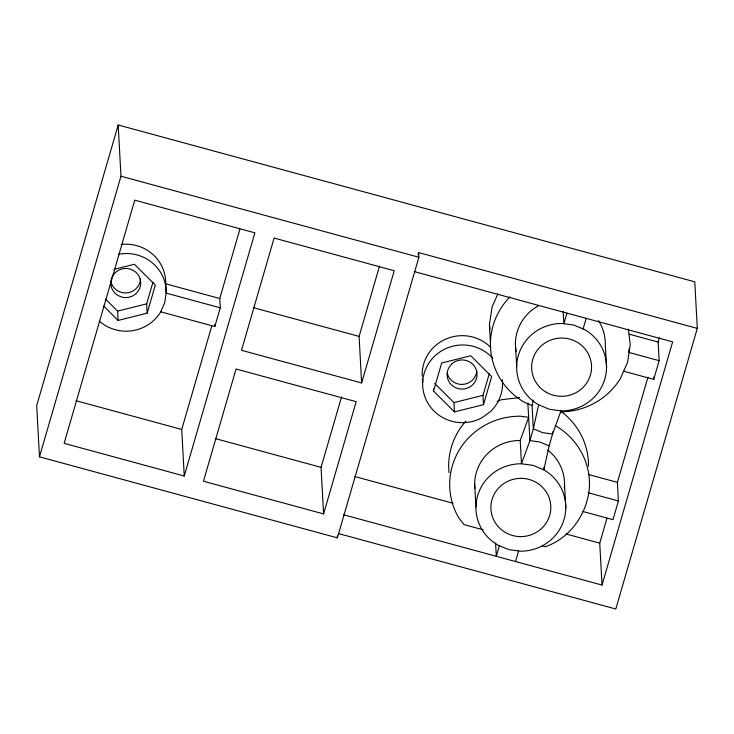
<?xml version="1.0" encoding="UTF-8"?>
<svg xmlns="http://www.w3.org/2000/svg" width="734" height="734" viewBox="0 0 734 734"><rect width="100%" height="100%" fill="white"/><g stroke="black" fill="none" stroke-linecap="round" stroke-linejoin="round"><path stroke-width="1.1" d="M160.709 311.812L214.833 326.529L220.264 307.821L166.141 293.105L165.691 283.452A39.948 38.847 -3.1 0 0 121.082 244.468M490.45 343.173L489.44 324.547L492.074 306.977L497.826 293.949M543.738 467.65L543.857 469.87A44.939 43.701 -3.1 0 1 564.107 519.241A44.939 43.701 -3.1 0 1 520.241 551.179L508.634 549.573L497.863 545.096A44.939 43.701 -3.1 0 1 477.614 495.716A44.939 43.701 -3.1 0 1 521.479 463.778L529.911 440.62L533.343 428.803L532.077 405.526L533.279 400.067M538.609 404.792L533.343 428.803L542.591 432.647L552.564 434.033L560.996 410.875A44.939 43.701 -3.1 0 0 604.853 378.937A44.939 43.701 -3.1 0 0 584.613 329.566L573.832 325.079L562.226 323.474A44.939 43.701 -3.1 0 0 518.369 355.412A44.939 43.701 -3.1 0 0 538.609 404.792L549.381 409.269L560.996 410.875M552.436 431.812L552.564 434.033L549.124 445.85L543.857 469.87L533.086 465.384L521.479 463.778L520.213 440.501L528.645 417.343L520.562 416.215A69.913 67.978 -3.1 0 0 458.585 517.562L463.98 524.581L483.266 529.829M697.3 328.392L694.777 281.828L118.202 125L36.7 405.608L39.471 456.832L337.374 537.857L418.875 257.249L418.619 252.588L697.3 328.392L615.798 609L338.227 533.499M39.471 456.832L120.972 176.224L118.202 125M103.622 306.005L118.101 320.428L147.158 313.179L146.653 303.867L152.929 282.269M147.158 313.179L155.314 285.104L134.414 264.268L113.963 269.36M184.243 476.017L254.882 232.825L134.762 200.153L64.124 443.345L184.243 476.017L181.729 429.463L211.768 326.024M220.264 307.821L219.76 298.509L239.89 229.182M323.584 513.919L356.183 401.672L236.064 369.009L203.465 481.247L323.584 513.919L321.07 467.356L341.521 396.929M361.623 382.964L394.222 270.727L274.103 238.055L241.495 350.301L361.623 382.964L359.1 336.411L379.551 265.983M417.976 254.79L418.619 252.588M433.528 391.066L441.684 362.991L470.751 355.742L491.652 376.579L483.495 404.663L454.438 411.902L433.528 391.066L433.418 389.002M483.495 404.663L483 395.351L489.266 373.744M499.386 545.729L496.312 556.308L495.588 543.004M566.942 313.115L563.868 323.703L563.207 311.51M515.525 561.538L518.599 550.95M583.09 328.933L586.163 318.345M343.659 514.791L602.018 585.062L599.742 543.16L606.954 518.332M582.888 511.506L612.982 519.69L618.413 500.983L617.404 482.357L647.948 377.193M623.634 371.202L653.728 379.386L659.16 360.678L658.15 342.053L659.407 337.741M602.018 585.062L672.647 341.87L414.297 271.598M497.184 401.379L501.423 399.727L519.553 397.599M105.531 299.096L117.596 311.115L146.653 303.867M434.629 383.359L453.933 402.599L483 395.351M120.972 176.224L418.875 257.249M629.13 334.163L658.15 342.053M659.16 360.678L629.066 352.494L628.891 349.21M165.636 283.792L219.76 298.509M253.303 307.638L359.1 336.411M588.384 474.467L617.404 482.357M588.319 492.798L618.413 500.983M75.932 400.681L181.729 429.463M215.273 438.583L321.07 467.356M354.65 476.494L453.025 503.249M566.061 533.994L599.742 543.16M542.114 545.83L545.334 546.711C571.061 537.903 588.622 511.818 589.494 484.926A69.913 67.978 -3.1 0 0 555.381 425.692M532.077 405.526L524.571 402.406A69.913 67.978 -3.1 0 1 510.002 296.885M549.124 445.85L539.875 442.006L529.911 440.62L527.874 403.104M628.377 329.208L630.249 344.622L627.616 362.192L620.404 378.515A69.913 67.978 -3.1 0 1 560.519 411.875M489.44 324.547L489.973 328.951M653.609 377.193L653.728 379.386M606.541 367.642L605.284 344.365A44.939 43.701 -3.1 0 0 598.485 320.675M564.529 484.669L565.795 507.946M515.415 343.429L516.672 366.706M474.669 483.734L475.926 507.011M453.933 402.599L454.438 411.902M337.273 535.994L337.374 537.857M214.713 324.456L214.833 326.529M117.596 311.115L118.101 320.428M449.043 472.613A69.913 67.978 -3.1 0 1 465.925 421.032M560.996 411.398A69.913 67.978 -3.1 0 1 588.484 466.301M422.867 381.974A39.948 38.847 -3.1 0 1 422.353 378.606M422.178 376.349A39.948 38.847 -3.1 0 1 446.244 338.897A39.948 38.847 -3.1 0 1 490.716 347.338M547.858 450.135A44.939 43.701 -3.1 0 1 564.345 488.082M474.843 488.294A44.939 43.701 -3.1 0 1 520.213 440.501M516.057 351.412A44.939 43.701 -3.1 0 1 538.417 305.812M140.478 278.535A14.983 14.57 -3.1 0 1 121.422 292.407L117.835 290.912A14.983 14.57 -3.1 0 1 110.981 281.994M476.77 370.964A14.983 14.57 -3.1 0 1 447.318 373.478M502.331 379.735A39.948 38.847 -3.1 0 1 490.45 411.591L482.091 417.674A39.948 38.847 -3.1 0 1 429.133 405.14A39.948 38.847 -3.1 0 1 438.547 352.87A39.948 38.847 -3.1 0 1 492.789 358.302M99.283 321.079A39.948 38.847 -3.1 0 0 160.572 312.124L164.691 302.803L166.196 292.756A39.948 38.847 -3.1 0 0 118.477 254.267M451.639 364.101L449.217 367.092A14.983 14.57 -3.1 0 0 460.576 389.011A14.983 14.57 -3.1 0 0 476.228 369.679A14.983 14.57 -3.1 0 0 451.639 364.101M133.414 270.497L129.826 269.002A14.983 14.57 -3.1 0 0 118.082 295.573L121.679 297.068A14.983 14.57 -3.1 0 0 133.414 270.497M505.524 532.554A29.966 29.131 -3.1 0 0 550.812 507.79A29.966 29.131 -3.1 0 0 506.24 482.091A29.966 29.131 -3.1 0 0 505.524 532.554M546.279 392.25A29.966 29.131 -3.1 0 0 591.567 367.486A29.966 29.131 -3.1 0 0 546.986 341.787A29.966 29.131 -3.1 0 0 546.279 392.25"/></g></svg>
